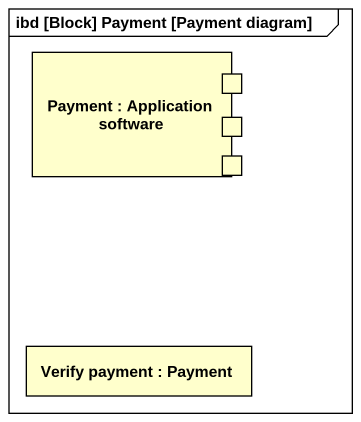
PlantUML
@startuml
mainframe ibd [Block] Payment [Payment diagram]
rectangle "Payment : Application software" as Payment #FFFFCC {
  port " " as port1 #FFFFCC
  port " " as port2 #FFFFCC
  port " " as port3 #FFFFCC
}
rectangle "Verify payment : Payment" as Verify_payment #FFFFCC
@enduml
